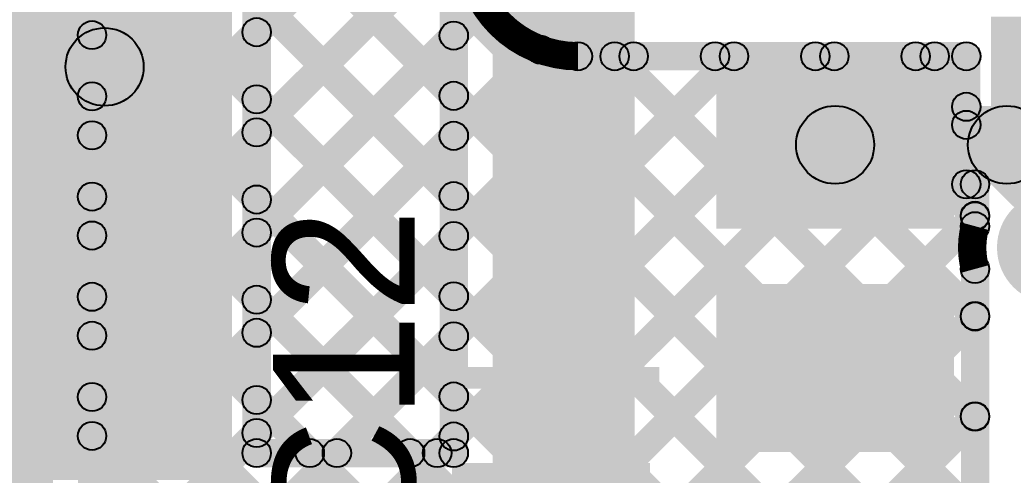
# Model space of a CAD drawing. Header units: millimetres. Extents: x -0.24 to 2.5, y 0 to 2.55.
# Drawn here: x 0.8116 to 1.0917, y 0.6148 to 0.7433 of the extents above; entities that cross this region are included whole.
import ezdxf

# ---------------------------------------------------------------- set-up
doc = ezdxf.new("R2010")
doc.units = ezdxf.units.MM
doc.header["$MEASUREMENT"] = 0
for name, color, linetype in [('BottomLayer', 5, 'Continuous'), ('BottomPaste', 16, 'Continuous'), ('BottomSolder', 6, 'Continuous'), ('TopLayer', 1, 'Continuous'), ('TopOverlay', 2, 'Continuous'), ('TopPaste', 8, 'Continuous'), ('TopSolder', 216, 'Continuous')]:
    doc.layers.add(name, color=color, linetype=linetype)

# ---------------------------------------------------------------- blocks, each defined once
blk = doc.blocks.new('NR6028T1R5N_9')
at = {"layer": 'TopLayer'}
for points in [[(-0.12441, 0.1126), (-0.06063, 0.1126), (-0.06063, -0.1126), (-0.12441, -0.1126)], [(0.06063, 0.1126), (0.12441, 0.1126), (0.12441, -0.1126), (0.06063, -0.1126)]]:
    blk.add_hatch(color=1, dxfattribs=at).paths.add_polyline_path(points)
at = {"layer": 'TopOverlay'}
h = blk.add_hatch(color=2, dxfattribs=at)
edge = h.paths.add_edge_path()
edge.add_arc((-0.12252, 0.126), 0.00394, 0, 360)
for points in [[(-0.12252, 0.12206), (-0.12252, 0.12994), (0.12048, 0.12994), (0.12048, 0.12206)], [(-0.12148, -0.12994), (-0.12148, -0.12206), (0.12152, -0.12206), (0.12152, -0.12994)]]:
    blk.add_hatch(color=2, dxfattribs=at).paths.add_polyline_path(points)
h = blk.add_hatch(color=2, dxfattribs=at)
edge = h.paths.add_edge_path()
edge.add_arc((0.12048, 0.126), 0.00394, 0, 360)
h = blk.add_hatch(color=2, dxfattribs=at)
edge = h.paths.add_edge_path()
edge.add_arc((-0.12148, -0.126), 0.00394, 0, 360)
h = blk.add_hatch(color=2, dxfattribs=at)
edge = h.paths.add_edge_path()
edge.add_arc((0.12152, -0.126), 0.00394, 0, 360)
at = {"layer": 'TopPaste'}
for points in [[(-0.12441, 0.1126), (-0.06063, 0.1126), (-0.06063, -0.1126), (-0.12441, -0.1126)], [(0.06063, 0.1126), (0.12441, 0.1126), (0.12441, -0.1126), (0.06063, -0.1126)]]:
    blk.add_hatch(color=8, dxfattribs=at).paths.add_polyline_path(points)
at = {"layer": 'TopSolder'}
for points in [[(-0.12841, 0.1166), (-0.05663, 0.1166), (-0.05663, -0.1166), (-0.12841, -0.1166)], [(0.05663, 0.1166), (0.12841, 0.1166), (0.12841, -0.1166), (0.05663, -0.1166)]]:
    blk.add_hatch(color=216, dxfattribs=at).paths.add_polyline_path(points)
at = {"layer": 'TopOverlay'}
for centre in [(-0.12252, 0.126), (0.12048, 0.126), (-0.12148, -0.126), (0.12152, -0.126)]:
    blk.add_circle(centre, 0.00394, dxfattribs=at)
blk = doc.blocks.new('COM_11821_56')
at = {"layer": 'TopLayer'}
for points in [[(-0.12598, 0.08268), (-0.06693, 0.08268), (-0.06693, 0.04331), (-0.12598, 0.04331)], [(0.12598, 0.04331), (0.06693, 0.04331), (0.06693, 0.08268), (0.12598, 0.08268)], [(-0.12598, 0.01969), (-0.06693, 0.01969), (-0.06693, -0.01969), (-0.12598, -0.01969)], [(0.12598, -0.01969), (0.06693, -0.01969), (0.06693, 0.01969), (0.12598, 0.01969)], [(-0.12598, -0.04331), (-0.06693, -0.04331), (-0.06693, -0.08268), (-0.12598, -0.08268)], [(0.12598, -0.08268), (0.06693, -0.08268), (0.06693, -0.04331), (0.12598, -0.04331)]]:
    blk.add_hatch(color=1, dxfattribs=at).paths.add_polyline_path(points)
at = {"layer": 'TopOverlay'}
h = blk.add_hatch(color=2, dxfattribs=at)
edge = h.paths.add_edge_path()
edge.add_arc((-0.09843, 0.09843), 0.0025, 0, 360)
for points in [[(-0.09843, 0.09593), (-0.09843, 0.10093), (0.09843, 0.10093), (0.09843, 0.09593)], [(-0.09843, -0.10093), (-0.09843, -0.09593), (0.09843, -0.09593), (0.09843, -0.10093)]]:
    blk.add_hatch(color=2, dxfattribs=at).paths.add_polyline_path(points)
h = blk.add_hatch(color=2, dxfattribs=at)
edge = h.paths.add_edge_path()
edge.add_arc((0.09843, 0.09843), 0.0025, 0, 360)
h = blk.add_hatch(color=2, dxfattribs=at)
edge = h.paths.add_edge_path()
edge.add_arc((-0.12839, 0.09399), 0.00394, 0, 360)
h = blk.add_hatch(color=2, dxfattribs=at)
edge = h.paths.add_edge_path()
edge.add_arc((-0.12052, 0.09399), 0.00394, 0, 360)
h = blk.add_hatch(color=2, dxfattribs=at)
edge = h.paths.add_edge_path()
edge.add_arc((-0.09843, -0.09843), 0.0025, 0, 360)
h = blk.add_hatch(color=2, dxfattribs=at)
edge = h.paths.add_edge_path()
edge.add_arc((0.09843, -0.09843), 0.0025, 0, 360)
at = {"layer": 'TopPaste'}
for points in [[(-0.12598, 0.08268), (-0.06693, 0.08268), (-0.06693, 0.04331), (-0.12598, 0.04331)], [(0.12598, 0.04331), (0.06693, 0.04331), (0.06693, 0.08268), (0.12598, 0.08268)], [(-0.12598, 0.01969), (-0.06693, 0.01969), (-0.06693, -0.01969), (-0.12598, -0.01969)], [(0.12598, -0.01969), (0.06693, -0.01969), (0.06693, 0.01969), (0.12598, 0.01969)], [(-0.12598, -0.04331), (-0.06693, -0.04331), (-0.06693, -0.08268), (-0.12598, -0.08268)], [(0.12598, -0.08268), (0.06693, -0.08268), (0.06693, -0.04331), (0.12598, -0.04331)]]:
    blk.add_hatch(color=8, dxfattribs=at).paths.add_polyline_path(points)
at = {"layer": 'TopSolder'}
for points in [[(-0.12998, 0.08668), (-0.06293, 0.08668), (-0.06293, 0.03931), (-0.12998, 0.03931)], [(0.12998, 0.03931), (0.06293, 0.03931), (0.06293, 0.08668), (0.12998, 0.08668)], [(-0.12998, 0.02369), (-0.06293, 0.02369), (-0.06293, -0.02369), (-0.12998, -0.02369)], [(0.12998, -0.02369), (0.06293, -0.02369), (0.06293, 0.02369), (0.12998, 0.02369)], [(-0.12998, -0.03931), (-0.06293, -0.03931), (-0.06293, -0.08668), (-0.12998, -0.08668)], [(0.12998, -0.08668), (0.06293, -0.08668), (0.06293, -0.03931), (0.12998, -0.03931)]]:
    blk.add_hatch(color=216, dxfattribs=at).paths.add_polyline_path(points)
at = {"layer": 'TopOverlay', "const_width": 0.00787}
blk.add_lwpolyline([(-0.12052, 0.09399, 1), (-0.12839, 0.09399, 1)], format="xyb", close=True, dxfattribs=at)
at = {"layer": 'TopOverlay'}
for centre, radius in [((-0.09843, 0.09843), 0.0025), ((0.09843, 0.09843), 0.0025), ((-0.12839, 0.09399), 0.00394), ((-0.12052, 0.09399), 0.00394), ((-0.09843, -0.09843), 0.0025), ((0.09843, -0.09843), 0.0025)]:
    blk.add_circle(centre, radius, dxfattribs=at)
blk = doc.blocks.new('SOT_23_B_105')
at = {"layer": 'BottomLayer'}
for points in [[(-0.05354, 0.05748), (-0.02126, 0.05748), (-0.02126, 0.02126), (-0.05354, 0.02126)], [(0.02126, 0.05748), (0.05354, 0.05748), (0.05354, 0.02126), (0.02126, 0.02126)], [(-0.01614, -0.02126), (0.01614, -0.02126), (0.01614, -0.05748), (-0.01614, -0.05748)]]:
    blk.add_hatch(color=5, dxfattribs=at).paths.add_polyline_path(points)
at = {"layer": 'BottomPaste'}
for points in [[(-0.05354, 0.05748), (-0.02126, 0.05748), (-0.02126, 0.02126), (-0.05354, 0.02126)], [(0.02126, 0.05748), (0.05354, 0.05748), (0.05354, 0.02126), (0.02126, 0.02126)], [(-0.01614, -0.02126), (0.01614, -0.02126), (0.01614, -0.05748), (-0.01614, -0.05748)]]:
    blk.add_hatch(color=16, dxfattribs=at).paths.add_polyline_path(points)
at = {"layer": 'BottomSolder'}
for points in [[(-0.05754, 0.06148), (-0.01726, 0.06148), (-0.01726, 0.01726), (-0.05754, 0.01726)], [(0.01726, 0.06148), (0.05754, 0.06148), (0.05754, 0.01726), (0.01726, 0.01726)], [(-0.02014, -0.01726), (0.02014, -0.01726), (0.02014, -0.06148), (-0.02014, -0.06148)]]:
    blk.add_hatch(color=6, dxfattribs=at).paths.add_polyline_path(points)

msp = doc.modelspace()

# ---------------------------------------------------------------- hatches: boundary and pattern name
at = {"layer": 'BottomLayer'}
for points in [[(0.821, 0.18877), (0.799, 0.18877), (0.799, 1.395), (0.821, 1.395)], [(0.836, 0.18877), (0.828, 0.18877), (0.828, 1.395), (0.836, 1.395)], [(0.83483, 0.69057), (0.82917, 0.69622), (1.26863, 1.13569), (1.27429, 1.13003)], [(0.83483, 0.71885), (0.82917, 0.72451), (1.22938, 1.12471), (1.23503, 1.11906)], [(0.82917, 0.84928), (0.83483, 0.85494), (1.08383, 0.60594), (1.07817, 0.60028)], [(0.82917, 0.821), (0.83483, 0.82665), (1.48265, 0.17883), (1.477, 0.17317)], [(0.82917, 0.79271), (0.83483, 0.79837), (1.45437, 0.17883), (1.44871, 0.17317)], [(0.83483, 0.66228), (0.82917, 0.66794), (0.93628, 0.77505), (0.94194, 0.76939)], [(0.82917, 0.76443), (0.83483, 0.77009), (1.18001, 0.42491), (1.17435, 0.41925)], [(0.83483, 0.634), (0.82917, 0.63965), (0.9399, 0.75038), (0.94555, 0.74472)], [(0.82917, 0.73614), (0.83483, 0.7418), (1.1458, 0.43083), (1.14014, 0.42517)], [(0.83483, 0.60571), (0.82917, 0.61137), (0.95552, 0.73772), (0.96117, 0.73206)], [(0.969, 0.729), (0.969, 0.737), (1.07852, 0.737), (1.07852, 0.729)], [(0.83483, 0.54915), (0.82917, 0.5548), (1.0102, 0.73583), (1.01585, 0.73017)], [(0.83483, 0.57743), (0.82917, 0.58309), (0.98191, 0.73583), (0.98757, 0.73017)], [(0.83483, 0.49258), (0.82917, 0.49823), (1.06677, 0.73583), (1.07242, 0.73017)], [(0.83483, 0.52086), (0.82917, 0.52652), (1.03848, 0.73583), (1.04414, 0.73017)], [(0.97657, 0.73017), (0.98222, 0.73583), (1.08383, 0.63422), (1.07817, 0.62857)], [(1.00485, 0.73017), (1.01051, 0.73583), (1.08383, 0.66251), (1.07817, 0.65685)], [(1.03313, 0.73017), (1.03879, 0.73583), (1.08383, 0.69079), (1.07817, 0.68513)], [(1.06142, 0.73017), (1.06708, 0.73583), (1.08135, 0.72156), (1.07569, 0.7159)], [(1.08252, 0.69686), (1.07452, 0.69686), (1.07452, 0.733), (1.08252, 0.733)], [(0.83483, 0.46429), (0.82917, 0.46995), (1.07569, 0.71647), (1.08135, 0.71081)], [(0.82917, 0.70786), (0.83483, 0.71352), (1.11752, 0.43083), (1.11186, 0.42517)], [(1.085, 0.68503), (1.077, 0.68503), (1.077, 0.69686), (1.085, 0.69686)], [(0.83483, 0.43601), (0.82917, 0.44166), (1.07817, 0.69066), (1.08383, 0.68501)], [(0.82917, 0.67958), (0.83483, 0.68523), (1.08923, 0.43083), (1.08358, 0.42517)], [(1.085, 0.593), (1.077, 0.593), (1.077, 0.67297), (1.085, 0.67297)], [(0.83483, 0.40772), (0.82917, 0.41338), (1.07817, 0.66238), (1.08383, 0.65672)], [(0.82917, 0.65129), (0.83483, 0.65695), (1.06095, 0.43083), (1.05529, 0.42517)], [(0.83483, 0.37944), (0.82917, 0.3851), (1.07817, 0.6341), (1.08383, 0.62844)], [(0.82917, 0.62301), (0.83483, 0.62866), (1.03738, 0.42611), (1.03173, 0.42045)]]:
    msp.add_hatch(color=5, dxfattribs=at).paths.add_polyline_path(points)
h = msp.add_hatch(color=5, dxfattribs=at)
edge = h.paths.add_edge_path()
edge.add_arc((0.832, 0.73897), 0.004, 0, 360)
h = msp.add_hatch(color=5, dxfattribs=at)
edge = h.paths.add_edge_path()
edge.add_arc((0.95835, 0.73489), 0.004, 0, 360)
h = msp.add_hatch(color=5, dxfattribs=at)
edge = h.paths.add_edge_path()
edge.add_arc((0.969, 0.733), 0.004, 0, 360)
h = msp.add_hatch(color=5, dxfattribs=at)
edge = h.paths.add_edge_path()
edge.add_arc((0.969, 0.733), 0.004, 0, 360)
h = msp.add_hatch(color=5, dxfattribs=at)
edge = h.paths.add_edge_path()
edge.add_arc((0.97939, 0.733), 0.004, 0, 360)
h = msp.add_hatch(color=5, dxfattribs=at)
edge = h.paths.add_edge_path()
edge.add_arc((0.98474, 0.733), 0.004, 0, 360)
h = msp.add_hatch(color=5, dxfattribs=at)
edge = h.paths.add_edge_path()
edge.add_arc((1.00768, 0.733), 0.004, 0, 360)
h = msp.add_hatch(color=5, dxfattribs=at)
edge = h.paths.add_edge_path()
edge.add_arc((1.01303, 0.733), 0.004, 0, 360)
h = msp.add_hatch(color=5, dxfattribs=at)
edge = h.paths.add_edge_path()
edge.add_arc((1.03596, 0.733), 0.004, 0, 360)
h = msp.add_hatch(color=5, dxfattribs=at)
edge = h.paths.add_edge_path()
edge.add_arc((1.04131, 0.733), 0.004, 0, 360)
h = msp.add_hatch(color=5, dxfattribs=at)
edge = h.paths.add_edge_path()
edge.add_arc((1.06425, 0.733), 0.004, 0, 360)
h = msp.add_hatch(color=5, dxfattribs=at)
edge = h.paths.add_edge_path()
edge.add_arc((1.0696, 0.733), 0.004, 0, 360)
h = msp.add_hatch(color=5, dxfattribs=at)
edge = h.paths.add_edge_path()
edge.add_arc((1.07852, 0.733), 0.004, 0, 360)
h = msp.add_hatch(color=5, dxfattribs=at)
edge = h.paths.add_edge_path()
edge.add_arc((1.07852, 0.733), 0.004, 0, 360)
h = msp.add_hatch(color=5, dxfattribs=at)
edge = h.paths.add_edge_path()
edge.add_arc((0.832, 0.72168), 0.004, 0, 360)
h = msp.add_hatch(color=5, dxfattribs=at)
edge = h.paths.add_edge_path()
edge.add_arc((1.07852, 0.71873), 0.004, 0, 360)
h = msp.add_hatch(color=5, dxfattribs=at)
edge = h.paths.add_edge_path()
edge.add_arc((1.07852, 0.71364), 0.004, 0, 360)
h = msp.add_hatch(color=5, dxfattribs=at)
edge = h.paths.add_edge_path()
edge.add_arc((0.832, 0.71069), 0.004, 0, 360)
h = msp.add_hatch(color=5, dxfattribs=at)
edge = h.paths.add_edge_path()
edge.add_arc((1.07852, 0.69686), 0.004, 0, 360)
h = msp.add_hatch(color=5, dxfattribs=at)
edge = h.paths.add_edge_path()
edge.add_arc((1.081, 0.69686), 0.004, 0, 360)
h = msp.add_hatch(color=5, dxfattribs=at)
edge = h.paths.add_edge_path()
edge.add_arc((0.832, 0.69339), 0.004, 0, 360)
h = msp.add_hatch(color=5, dxfattribs=at)
edge = h.paths.add_edge_path()
edge.add_arc((1.081, 0.68796), 0.004, 0, 360)
h = msp.add_hatch(color=5, dxfattribs=at)
edge = h.paths.add_edge_path()
edge.add_arc((1.081, 0.68784), 0.004, 0, 360)
h = msp.add_hatch(color=5, dxfattribs=at)
edge = h.paths.add_edge_path()
edge.add_arc((1.103, 0.679), 0.01181, 0, 360)
h = msp.add_hatch(color=5, dxfattribs=at)
edge = h.paths.add_edge_path()
edge.add_arc((0.832, 0.6824), 0.004, 0, 360)
h = msp.add_hatch(color=5, dxfattribs=at)
edge = h.paths.add_edge_path()
edge.add_arc((1.081, 0.68503), 0.004, 0, 360)
h = msp.add_hatch(color=5, dxfattribs=at)
edge = h.paths.add_edge_path()
edge.add_arc((1.081, 0.68503), 0.004, 0, 360)
h = msp.add_hatch(color=5, dxfattribs=at)
edge = h.paths.add_edge_path()
edge.add_arc((1.081, 0.67297), 0.004, 0, 360)
h = msp.add_hatch(color=5, dxfattribs=at)
edge = h.paths.add_edge_path()
edge.add_arc((1.081, 0.67297), 0.004, 0, 360)
h = msp.add_hatch(color=5, dxfattribs=at)
edge = h.paths.add_edge_path()
edge.add_arc((0.832, 0.66511), 0.004, 0, 360)
h = msp.add_hatch(color=5, dxfattribs=at)
edge = h.paths.add_edge_path()
edge.add_arc((1.081, 0.65968), 0.004, 0, 360)
h = msp.add_hatch(color=5, dxfattribs=at)
edge = h.paths.add_edge_path()
edge.add_arc((1.081, 0.65955), 0.004, 0, 360)
h = msp.add_hatch(color=5, dxfattribs=at)
edge = h.paths.add_edge_path()
edge.add_arc((0.832, 0.65412), 0.004, 0, 360)
h = msp.add_hatch(color=5, dxfattribs=at)
edge = h.paths.add_edge_path()
edge.add_arc((0.832, 0.63683), 0.004, 0, 360)
h = msp.add_hatch(color=5, dxfattribs=at)
edge = h.paths.add_edge_path()
edge.add_arc((1.081, 0.63139), 0.004, 0, 360)
h = msp.add_hatch(color=5, dxfattribs=at)
edge = h.paths.add_edge_path()
edge.add_arc((1.081, 0.63127), 0.004, 0, 360)
h = msp.add_hatch(color=5, dxfattribs=at)
edge = h.paths.add_edge_path()
edge.add_arc((0.832, 0.62584), 0.004, 0, 360)
at = {"layer": 'BottomSolder'}
h = msp.add_hatch(color=6, dxfattribs=at)
edge = h.paths.add_edge_path()
edge.add_arc((1.103, 0.679), 0.01581, 0, 360)
at = {"layer": 'TopLayer'}
for points in [[(0.938, 0.621), (0.93, 0.621), (0.93, 0.90267), (0.938, 0.90267)], [(0.985, 0.579), (0.945, 0.579), (0.945, 0.90267), (0.985, 0.90267)], [(0.88241, 0.621), (0.87441, 0.621), (0.87441, 0.8536), (0.88241, 0.8536)], [(0.88124, 0.73698), (0.87558, 0.74263), (0.93117, 0.79822), (0.93683, 0.79257)], [(0.87558, 0.77459), (0.88124, 0.78024), (0.93683, 0.72465), (0.93117, 0.719)], [(0.88124, 0.70869), (0.87558, 0.71435), (0.93117, 0.76994), (0.93683, 0.76428)], [(0.87558, 0.7463), (0.88124, 0.75196), (0.93683, 0.69637), (0.93117, 0.69071)], [(0.79236, 0.719), (0.79236, 0.741), (0.83552, 0.741), (0.83552, 0.719)], [(0.88124, 0.68041), (0.87558, 0.68606), (0.93117, 0.74165), (0.93683, 0.736)], [(0.87558, 0.71802), (0.88124, 0.72368), (0.93683, 0.66809), (0.93117, 0.66243)], [(1.04154, 0.697), (1.04154, 0.719), (1.09, 0.719), (1.09, 0.697)], [(1.08222, 0.70022), (1.09778, 0.71578), (1.11078, 0.70278), (1.09522, 0.68722)], [(0.88124, 0.65212), (0.87558, 0.65778), (0.93117, 0.71337), (0.93683, 0.70771)], [(0.87558, 0.68973), (0.88124, 0.69539), (0.93683, 0.6398), (0.93117, 0.63414)], [(0.88124, 0.62384), (0.87558, 0.6295), (0.93117, 0.68509), (0.93683, 0.67943)], [(0.87558, 0.66145), (0.88124, 0.66711), (0.92452, 0.62383), (0.91886, 0.61817)], [(0.90385, 0.61817), (0.8982, 0.62383), (0.93117, 0.6568), (0.93683, 0.65115)], [(0.87558, 0.63317), (0.88124, 0.63882), (0.89623, 0.62383), (0.89058, 0.61817)], [(0.93214, 0.61817), (0.92648, 0.62383), (0.93117, 0.62852), (0.93683, 0.62286)], [(0.87841, 0.617), (0.87841, 0.625), (0.934, 0.625), (0.934, 0.617)]]:
    msp.add_hatch(color=1, dxfattribs=at).paths.add_polyline_path(points)
h = msp.add_hatch(color=1, dxfattribs=at)
edge = h.paths.add_edge_path()
edge.add_arc((0.87841, 0.7398), 0.004, 0, 360)
h = msp.add_hatch(color=1, dxfattribs=at)
edge = h.paths.add_edge_path()
edge.add_arc((0.934, 0.73883), 0.004, 0, 360)
h = msp.add_hatch(color=1, dxfattribs=at)
edge = h.paths.add_edge_path()
edge.add_arc((0.83552, 0.73), 0.011, 0, 360)
h = msp.add_hatch(color=1, dxfattribs=at)
edge = h.paths.add_edge_path()
edge.add_arc((0.934, 0.72183), 0.004, 0, 360)
h = msp.add_hatch(color=1, dxfattribs=at)
edge = h.paths.add_edge_path()
edge.add_arc((0.87841, 0.72085), 0.004, 0, 360)
h = msp.add_hatch(color=1, dxfattribs=at)
edge = h.paths.add_edge_path()
edge.add_arc((1.04154, 0.708), 0.011, 0, 360)
h = msp.add_hatch(color=1, dxfattribs=at)
edge = h.paths.add_edge_path()
edge.add_arc((1.09, 0.708), 0.011, 0, 360)
h = msp.add_hatch(color=1, dxfattribs=at)
edge = h.paths.add_edge_path()
edge.add_arc((1.09, 0.708), 0.011, 0, 360)
h = msp.add_hatch(color=1, dxfattribs=at)
edge = h.paths.add_edge_path()
edge.add_arc((0.87841, 0.71152), 0.004, 0, 360)
h = msp.add_hatch(color=1, dxfattribs=at)
edge = h.paths.add_edge_path()
edge.add_arc((0.934, 0.71054), 0.004, 0, 360)
h = msp.add_hatch(color=1, dxfattribs=at)
edge = h.paths.add_edge_path()
edge.add_arc((0.934, 0.69354), 0.004, 0, 360)
h = msp.add_hatch(color=1, dxfattribs=at)
edge = h.paths.add_edge_path()
edge.add_arc((0.87841, 0.69256), 0.004, 0, 360)
h = msp.add_hatch(color=1, dxfattribs=at)
edge = h.paths.add_edge_path()
edge.add_arc((1.103, 0.679), 0.01181, 0, 360)
h = msp.add_hatch(color=1, dxfattribs=at)
edge = h.paths.add_edge_path()
edge.add_arc((0.87841, 0.68324), 0.004, 0, 360)
h = msp.add_hatch(color=1, dxfattribs=at)
edge = h.paths.add_edge_path()
edge.add_arc((0.934, 0.68226), 0.004, 0, 360)
h = msp.add_hatch(color=1, dxfattribs=at)
edge = h.paths.add_edge_path()
edge.add_arc((0.87841, 0.66428), 0.004, 0, 360)
h = msp.add_hatch(color=1, dxfattribs=at)
edge = h.paths.add_edge_path()
edge.add_arc((0.934, 0.66526), 0.004, 0, 360)
h = msp.add_hatch(color=1, dxfattribs=at)
edge = h.paths.add_edge_path()
edge.add_arc((0.87841, 0.65495), 0.004, 0, 360)
h = msp.add_hatch(color=1, dxfattribs=at)
edge = h.paths.add_edge_path()
edge.add_arc((0.934, 0.65397), 0.004, 0, 360)
h = msp.add_hatch(color=1, dxfattribs=at)
edge = h.paths.add_edge_path()
edge.add_arc((0.87841, 0.63599), 0.004, 0, 360)
h = msp.add_hatch(color=1, dxfattribs=at)
edge = h.paths.add_edge_path()
edge.add_arc((0.934, 0.63697), 0.004, 0, 360)
h = msp.add_hatch(color=1, dxfattribs=at)
edge = h.paths.add_edge_path()
edge.add_arc((0.87841, 0.62667), 0.004, 0, 360)
h = msp.add_hatch(color=1, dxfattribs=at)
edge = h.paths.add_edge_path()
edge.add_arc((0.934, 0.62569), 0.004, 0, 360)
h = msp.add_hatch(color=1, dxfattribs=at)
edge = h.paths.add_edge_path()
edge.add_arc((0.87841, 0.621), 0.004, 0, 360)
h = msp.add_hatch(color=1, dxfattribs=at)
edge = h.paths.add_edge_path()
edge.add_arc((0.87841, 0.621), 0.004, 0, 360)
h = msp.add_hatch(color=1, dxfattribs=at)
edge = h.paths.add_edge_path()
edge.add_arc((0.8934, 0.621), 0.004, 0, 360)
h = msp.add_hatch(color=1, dxfattribs=at)
edge = h.paths.add_edge_path()
edge.add_arc((0.90103, 0.621), 0.004, 0, 360)
h = msp.add_hatch(color=1, dxfattribs=at)
edge = h.paths.add_edge_path()
edge.add_arc((0.92169, 0.621), 0.004, 0, 360)
h = msp.add_hatch(color=1, dxfattribs=at)
edge = h.paths.add_edge_path()
edge.add_arc((0.92931, 0.621), 0.004, 0, 360)
h = msp.add_hatch(color=1, dxfattribs=at)
edge = h.paths.add_edge_path()
edge.add_arc((0.934, 0.621), 0.004, 0, 360)
h = msp.add_hatch(color=1, dxfattribs=at)
edge = h.paths.add_edge_path()
edge.add_arc((0.934, 0.621), 0.004, 0, 360)
at = {"layer": 'TopSolder'}
h = msp.add_hatch(color=216, dxfattribs=at)
edge = h.paths.add_edge_path()
edge.add_arc((1.103, 0.679), 0.01581, 0, 360)

# ---------------------------------------------------------------- linework, layer by layer
at = {"layer": 'BottomLayer', "const_width": 0.008}
for points in [[(0.969, 0.733, -1), (0.969, 0.795)], [(1.081, 0.67297, -0.13453), (1.081, 0.68503)]]:
    msp.add_lwpolyline(points, format="xyb", dxfattribs=at)
at = {"layer": 'BottomLayer'}
for centre in [(0.832, 0.73897), (0.95835, 0.73489), (0.969, 0.733), (0.969, 0.733), (0.97939, 0.733), (0.98474, 0.733), (1.00768, 0.733), (1.01303, 0.733), (1.03596, 0.733), (1.04131, 0.733), (1.06425, 0.733), (1.0696, 0.733), (1.07852, 0.733), (1.07852, 0.733), (0.832, 0.72168), (1.07852, 0.71873), (1.07852, 0.71364), (0.832, 0.71069), (1.07852, 0.69686), (1.081, 0.69686), (0.832, 0.69339), (1.081, 0.68796), (1.081, 0.68784), (0.832, 0.6824), (1.081, 0.68503), (1.081, 0.68503), (1.081, 0.67297), (1.081, 0.67297), (0.832, 0.66511), (1.081, 0.65968), (1.081, 0.65955), (0.832, 0.65412), (0.832, 0.63683), (1.081, 0.63139), (1.081, 0.63127), (0.832, 0.62584)]:
    msp.add_circle(centre, 0.004, dxfattribs=at)
at = {"layer": 'TopLayer'}
for centre, radius in [((0.87841, 0.7398), 0.004), ((0.934, 0.73883), 0.004), ((0.83552, 0.73), 0.011), ((0.934, 0.72183), 0.004), ((0.87841, 0.72085), 0.004), ((1.04154, 0.708), 0.011), ((1.09, 0.708), 0.011), ((1.09, 0.708), 0.011), ((0.87841, 0.71152), 0.004), ((0.934, 0.71054), 0.004), ((0.934, 0.69354), 0.004), ((0.87841, 0.69256), 0.004), ((0.87841, 0.68324), 0.004), ((0.934, 0.68226), 0.004), ((0.87841, 0.66428), 0.004), ((0.934, 0.66526), 0.004), ((0.87841, 0.65495), 0.004), ((0.934, 0.65397), 0.004), ((0.87841, 0.63599), 0.004), ((0.934, 0.63697), 0.004), ((0.87841, 0.62667), 0.004), ((0.934, 0.62569), 0.004), ((0.87841, 0.621), 0.004), ((0.87841, 0.621), 0.004), ((0.8934, 0.621), 0.004), ((0.90103, 0.621), 0.004), ((0.92169, 0.621), 0.004), ((0.92931, 0.621), 0.004), ((0.934, 0.621), 0.004), ((0.934, 0.621), 0.004)]:
    msp.add_circle(centre, radius, dxfattribs=at)

# ---------------------------------------------------------------- block references
for name, p in [('NR6028T1R5N_9', (0.743, 0.73)), ('COM_11821_56', (1.138, 0.708))]:
    msp.add_blockref(name, p)
at = {"rotation": 270}
msp.add_blockref('SOT_23_B_105', (1.147, 0.724), dxfattribs=at)

# ---------------------------------------------------------------- texts
at = {"layer": 'TopOverlay'}
msp.add_text('C12', height=0.04, rotation=90, dxfattribs=at).set_placement((0.923, 0.592))
msp.add_text('#', height=0.08, dxfattribs=at).set_placement((0.933, 0.58889))

doc.saveas('drawing.dxf')
